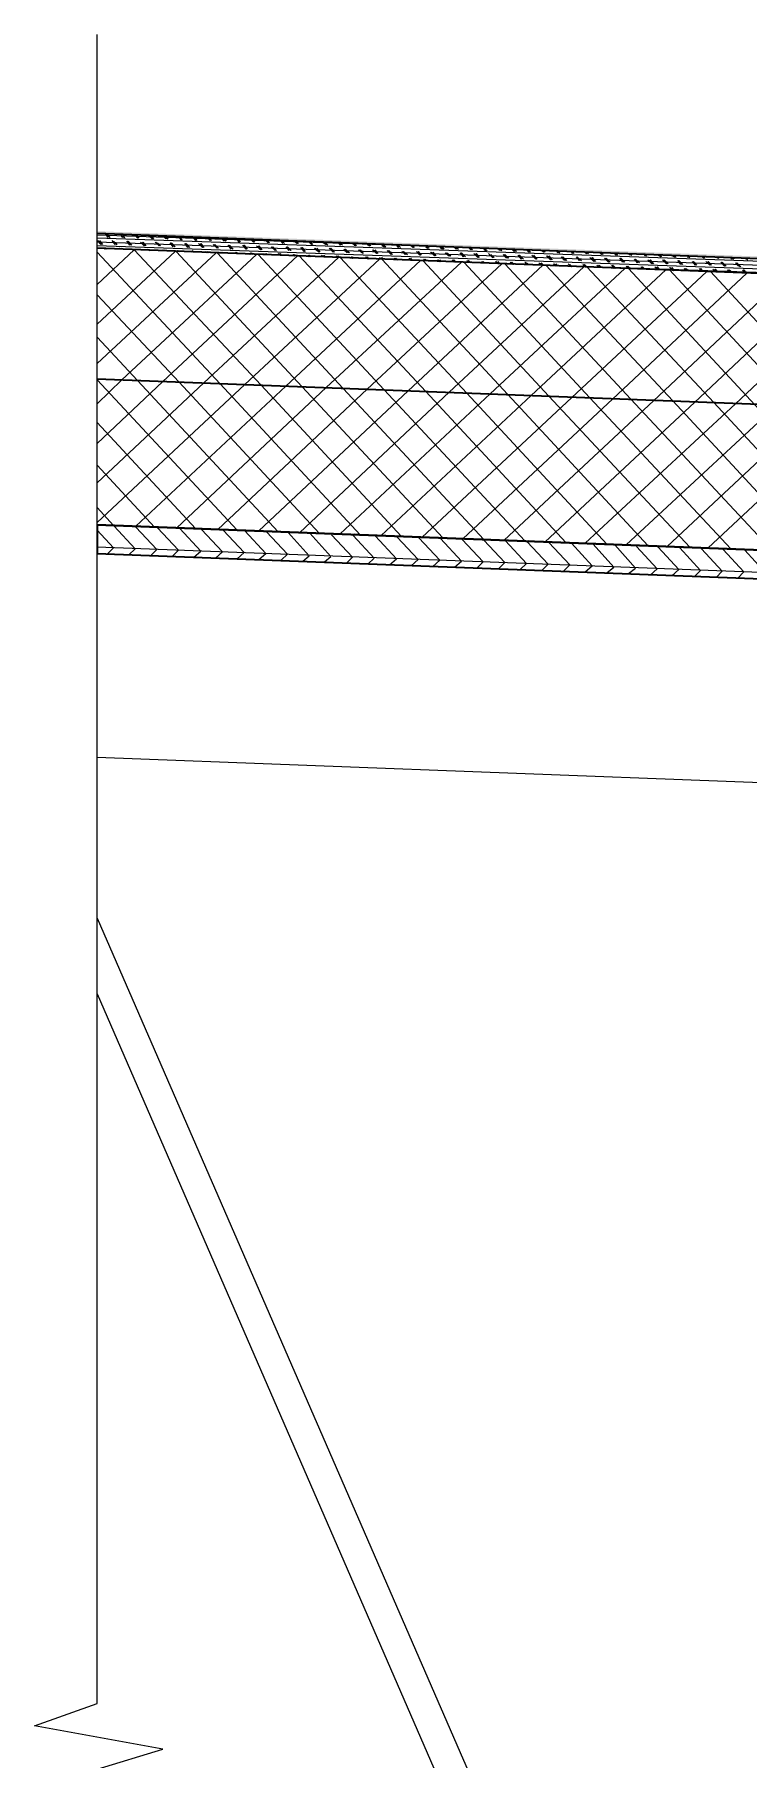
# Model space of a CAD drawing. Header units: inches. Extents: x 5 to 516, y -193 to 129.
# Drawn here: x 29.25 to 30.276, y -178.66 to -176.185 of the extents above; entities that cross this region are included whole.
import ezdxf

# ---------------------------------------------------------------- set-up
doc = ezdxf.new("R2010")
doc.units = ezdxf.units.IN
doc.header["$MEASUREMENT"] = 0
doc.layers.add('PDF7_Geometry', color=7, linetype='Continuous')
doc.layers.add('PDF7_Solid Fills', color=7, linetype='Continuous')

msp = doc.modelspace()

# ---------------------------------------------------------------- hatches: boundary and pattern name
at = {"layer": 'PDF7_Solid Fills', "transparency": 33554559}
msp.add_hatch(color=256, dxfattribs=at).paths.add_polyline_path([(31.9291072, -176.5680058), (31.9302183, -176.5657835), (29.3402169, -176.4668947), (29.340218, -176.4691169)])

# ---------------------------------------------------------------- linework, layer by layer
at = {"layer": 'PDF7_Geometry', "lineweight": 15}
for points in [[(29.3402172, -183.2168948), (29.3402172, -178.6735612), (29.4346616, -178.6446723), (29.2502172, -178.6113389), (29.3402172, -178.5791166), (29.3402172, -176.1846722)], [(29.7935503, -176.4902278), (29.7913281, -176.4880056), (29.3402169, -176.4724501)], [(29.3402172, -176.4802282), (29.3457727, -176.4857837)], [(31.4013294, -176.5491165), (29.340218, -176.4768943)], [(31.5913296, -176.5613394), (29.3402183, -176.4824505)], [(31.5913296, -176.5668947), (29.3402183, -176.4880058)], [(29.3413294, -176.4802282), (29.3468849, -176.4857837)], [(29.3435515, -176.4802282), (29.347996, -176.4857837)], [(29.3502179, -176.4913388), (29.351329, -176.4924499)], [(29.3513278, -176.4913388), (29.352439, -176.4924499)], [(29.35244, -176.4713385), (29.3557734, -176.4757829)], [(29.3535522, -176.4713385), (29.3579967, -176.4757829)], [(29.3535522, -176.4913388), (29.3546634, -176.4924499)], [(29.3546622, -176.4713385), (29.3591066, -176.4757829)], [(29.3613286, -176.4802282), (29.365773, -176.4857837)], [(29.3624408, -176.4813392), (29.3679963, -176.4857837)], [(29.3635507, -176.4813392), (29.3691063, -176.4857837)], [(29.3713293, -176.4913388), (29.3724404, -176.4924499)], [(29.3724415, -176.4913388), (29.3735526, -176.4924499)], [(29.3735514, -176.4724496), (29.3768848, -176.4757829)], [(29.3735514, -176.4913388), (29.3746625, -176.4924499)], [(29.3746614, -176.4724496), (29.3779947, -176.4757829)], [(29.3757736, -176.4724496), (29.380218, -176.4757829)], [(29.38244, -176.4813392), (29.3868844, -176.4868948)], [(29.3835522, -176.4813392), (29.3879966, -176.4868948)], [(29.3846621, -176.4813392), (29.3902176, -176.4868948)], [(29.3946628, -176.4724496), (29.3979961, -176.476894)], [(29.3957727, -176.4724496), (29.3991061, -176.476894)], [(29.3968849, -176.4724496), (29.4002183, -176.476894)], [(29.4024391, -176.4824503), (29.4079947, -176.4880059)], [(29.4046635, -176.4824503), (29.409108, -176.4880059)], [(29.4057735, -176.4824503), (29.4102179, -176.4880059)], [(29.414662, -176.4735606), (29.4191064, -176.4780051)], [(29.4168841, -176.4735606), (29.4202175, -176.4780051)], [(29.4179963, -176.4735606), (29.4213297, -176.4780051)], [(29.4235505, -176.4824503), (29.4291061, -176.4880059)], [(29.4246627, -176.4824503), (29.4302183, -176.4880059)], [(29.4268849, -176.4835614), (29.4313293, -176.4880058)], [(29.4357734, -176.4746717), (29.4391067, -176.478005)], [(29.4368856, -176.4746717), (29.44133, -176.478005)], [(29.4379955, -176.4746717), (29.44244, -176.478005)], [(29.4446619, -176.4835614), (29.4491064, -176.4891169)], [(29.4457741, -176.4835614), (29.4513297, -176.4891169)], [(29.446884, -176.4835614), (29.4524396, -176.4891169)], [(29.4568848, -176.4746717), (29.4602181, -176.4791161)], [(29.4579947, -176.4757839), (29.461328, -176.4791172)], [(29.4591069, -176.4757839), (29.4624402, -176.4791172)], [(29.4657733, -176.4846724), (29.4702177, -176.490228)], [(29.4668855, -176.4846724), (29.4713299, -176.490228)], [(29.4679954, -176.4846724), (29.473551, -176.490228)], [(29.4779962, -176.4757839), (29.4813295, -176.4802283)], [(29.4791061, -176.4757839), (29.4824394, -176.4802283)], [(29.4802183, -176.4757839), (29.4835516, -176.4802283)], [(29.4857725, -176.4846724), (29.491328, -176.490228)], [(29.4879969, -176.4846724), (29.4924413, -176.490228)], [(29.4891068, -176.4846724), (29.4935513, -176.490228)], [(29.4991075, -176.4768938), (29.5024409, -176.4802272)], [(29.5002175, -176.4768938), (29.5035508, -176.4802272)], [(29.5013297, -176.4768938), (29.504663, -176.4802272)], [(29.5068839, -176.4857835), (29.5124394, -176.491339)], [(29.5079961, -176.4857835), (29.5135516, -176.491339)], [(29.509106, -176.4857835), (29.5146616, -176.491339)], [(29.5191067, -176.478006), (29.5224401, -176.4813394)], [(29.5213289, -176.478006), (29.5246622, -176.4813394)], [(29.5224411, -176.478006), (29.5257744, -176.4813394)], [(29.5279953, -176.4868946), (29.5324397, -176.4924501)], [(29.5291074, -176.4868946), (29.534663, -176.4924501)], [(29.5302174, -176.4868946), (29.5357729, -176.4924501)], [(29.5402181, -176.478006), (29.5435514, -176.4824505)], [(29.541328, -176.478006), (29.5446614, -176.4824505)], [(29.5424402, -176.478006), (29.5457736, -176.4824505)], [(29.5491066, -176.4868946), (29.5535511, -176.4924501)], [(29.5502188, -176.4868946), (29.5546633, -176.4924501)], [(29.5513288, -176.4868946), (29.5557732, -176.4924501)], [(29.5613295, -176.479116), (29.5646628, -176.4824493)], [(29.5624394, -176.479116), (29.5657728, -176.4824493)], [(29.5635516, -176.479116), (29.566885, -176.4824493)], [(29.5691058, -176.4880056), (29.5746614, -176.4935612)], [(29.5713302, -176.4880056), (29.5757747, -176.4935612)], [(29.5724402, -176.4880056), (29.5768846, -176.4935612)], [(29.5824409, -176.4802282), (29.5857742, -176.4835615)], [(29.5835508, -176.4802282), (29.5868841, -176.4835615)], [(29.584663, -176.4802282), (29.5879963, -176.4835615)], [(29.5902172, -176.4891167), (29.5957728, -176.4946722)], [(29.5913294, -176.4891167), (29.596885, -176.4946722)], [(29.5924393, -176.4891167), (29.5979949, -176.4946722)], [(29.6035523, -176.4802282), (29.6057745, -176.4835615)], [(29.6046622, -176.4813392), (29.6068844, -176.4846726)], [(29.6057744, -176.4813392), (29.6091077, -176.4846726)], [(29.6113286, -176.4891167), (29.615773, -176.4946722)], [(29.6124408, -176.4891167), (29.6179963, -176.4946722)], [(29.6135507, -176.4891167), (29.6191063, -176.4946722)], [(29.6235514, -176.4813392), (29.6268848, -176.4846726)], [(29.6257736, -176.4813392), (29.6279958, -176.4846726)], [(29.6268858, -176.4813392), (29.629108, -176.4846726)], [(29.63244, -176.4902278), (29.6368844, -176.4957833)], [(29.6335522, -176.4902278), (29.6379966, -176.4957833)], [(29.6346621, -176.4902278), (29.6391066, -176.4957833)], [(29.6446628, -176.4824503), (29.6479962, -176.4857836)], [(29.6457728, -176.4824503), (29.6491061, -176.4857836)], [(29.646885, -176.4824503), (29.6502183, -176.4857836)], [(29.6524392, -176.4913388), (29.6579947, -176.4957833)], [(29.6535514, -176.4913388), (29.6591069, -176.4968944)], [(29.6557735, -176.4913388), (29.6602179, -176.4968944)], [(29.6657742, -176.4835614), (29.6691076, -176.4857836)], [(29.6668842, -176.4835614), (29.6702175, -176.4857836)], [(29.6679963, -176.4835614), (29.6713297, -176.4868947)], [(29.6735505, -176.4913388), (29.6791061, -176.4968944)], [(29.6746627, -176.4913388), (29.6802183, -176.4968944)], [(29.6757727, -176.4913388), (29.6813282, -176.4968944)], [(29.6868856, -176.4835614), (29.6891078, -176.4868947)], [(29.6879955, -176.4835614), (29.6902178, -176.4868947)], [(29.6891077, -176.4835614), (29.6924411, -176.4868947)], [(29.7079947, -176.4846724), (29.7102169, -176.4880058)], [(29.7091069, -176.4846724), (29.7113291, -176.4880058)], [(29.7102191, -176.4846724), (29.7124413, -176.4880058)], [(29.7279962, -176.4857835), (29.7313295, -176.4880057)], [(29.7302183, -176.4857835), (29.7324405, -176.4880057)], [(29.7313282, -176.4857835), (29.7335505, -176.4880057)], [(29.7491076, -176.4868946), (29.7524409, -176.4891168)], [(29.7502175, -176.4868946), (29.7535508, -176.4891168)], [(29.7513297, -176.4868946), (29.754663, -176.4891168)], [(29.7702189, -176.4868946), (29.7724412, -176.4902279)], [(29.7713289, -176.4868946), (29.7735511, -176.4902279)], [(29.7724411, -176.4868946), (29.7757744, -176.4902279)], [(29.7924403, -176.4880056), (29.7946625, -176.4902278)], [(29.7935525, -176.4880056), (29.7957747, -176.4902278)], [(29.8124394, -176.4891167), (29.8146617, -176.4913389)], [(29.8135516, -176.4891167), (29.8157739, -176.4913389)], [(29.8146616, -176.4891167), (29.8168838, -176.4913389)], [(29.8324409, -176.4891167), (29.8346631, -176.49245)], [(29.834663, -176.4891167), (29.8368853, -176.49245)], [(29.835773, -176.4891167), (29.8379952, -176.49245)], [(29.8535523, -176.4902278), (29.8557745, -176.49245)], [(29.8546622, -176.4902278), (29.8568844, -176.49245)], [(29.8557744, -176.4902278), (29.8591077, -176.49245)], [(29.8746614, -176.4913388), (29.8768836, -176.493561)], [(29.8757736, -176.4913388), (29.8779958, -176.493561)], [(29.8768858, -176.4913388), (29.879108, -176.493561)], [(29.5691058, -176.5002274), (29.3757725, -176.6802274), (29.3402169, -176.7146718)], [(29.3402172, -176.4968942), (29.5168839, -176.6857831), (29.717995, -176.9024497)], [(29.776884, -176.9046721), (29.5757729, -176.6880054), (29.3935506, -176.493561), (29.3402173, -176.543561)], [(29.7457732, -176.5068937), (29.5524399, -176.6868938), (29.3402176, -176.8846716)], [(29.6279957, -176.5024495), (29.4346624, -176.6824495), (29.3402179, -176.7713384)], [(29.4524405, -176.4957831), (29.3402183, -176.6002275)], [(29.6868856, -176.5046716), (29.4935523, -176.6846716), (29.3402189, -176.828005)], [(29.5113304, -176.4980052), (29.3402193, -176.6568941)], [(29.3924407, -176.4924499), (29.3935518, -176.493561)], [(29.3935506, -176.4924499), (29.3946617, -176.493561)], [(29.3946628, -176.4924499), (29.3957739, -176.493561)], [(29.8046631, -176.509117), (29.6113298, -176.689117), (29.3957742, -176.8902282)], [(29.4124399, -176.4924499), (29.4146621, -176.4946721)], [(29.414662, -176.493561), (29.4157731, -176.4946721)], [(29.4157742, -176.493561), (29.4168853, -176.4946721)], [(29.4335513, -176.493561), (29.4346624, -176.4946721)], [(29.4346612, -176.493561), (29.4368834, -176.4946721)], [(29.4368856, -176.493561), (29.4379967, -176.4946721)], [(29.4535504, -176.4957831), (29.6346616, -176.6902275), (29.8368838, -176.9068942)], [(29.8635507, -176.5113391), (29.6691063, -176.6913392), (29.4546618, -176.8924503)], [(29.4546626, -176.494672), (29.4557737, -176.4957831)], [(29.4557748, -176.494672), (29.4568859, -176.4957831)], [(29.4568848, -176.494672), (29.459107, -176.4957831)], [(29.475774, -176.494672), (29.4768851, -176.4968942)], [(29.476884, -176.494672), (29.4779951, -176.4968942)], [(29.4779962, -176.4957831), (29.4791073, -176.4968942)], [(29.4957732, -176.4957831), (29.4979954, -176.4980053)], [(29.4979953, -176.4957831), (29.4991065, -176.4980053)], [(29.4991075, -176.4957831), (29.5002186, -176.4980053)], [(29.5124403, -176.4980052), (29.6935515, -176.6924497), (29.8957737, -176.9091164)], [(29.9213284, -176.5135613), (29.7279951, -176.6935613), (29.5135506, -176.8946724)], [(29.5168846, -176.4968942), (29.5191068, -176.4980053)], [(29.5179945, -176.4968942), (29.5202168, -176.4980053)], [(29.5202189, -176.4968942), (29.52133, -176.4980053)], [(29.537996, -176.4968942), (29.5391071, -176.4991164)], [(29.5391082, -176.4968942), (29.5413304, -176.4991164)], [(29.5402181, -176.4968942), (29.5424403, -176.4991164)], [(29.5591074, -176.4980052), (29.5602185, -176.5002274)], [(29.5602173, -176.4980052), (29.5613284, -176.5002274)], [(29.5613295, -176.4980052), (29.5635517, -176.5002274)], [(29.5713302, -176.5002274), (29.7524413, -176.6946718), (29.9546636, -176.9113385)], [(29.9802183, -176.5157834), (29.786885, -176.6957834), (29.5724405, -176.8968945)], [(29.5791065, -176.4991163), (29.5813288, -176.5002274)], [(29.5813287, -176.4991163), (29.5824398, -176.5002274)], [(29.5824409, -176.4991163), (29.583552, -176.5002274)], [(29.6002179, -176.4991163), (29.6024402, -176.5013385)], [(29.6013279, -176.4991163), (29.6035501, -176.5013385)], [(29.6024401, -176.4991163), (29.6046623, -176.5013385)], [(29.6213293, -176.5002274), (29.6235515, -176.5024496)], [(29.6224415, -176.5002274), (29.6246637, -176.5024496)], [(29.6235514, -176.5002274), (29.6257737, -176.5024496)], [(29.6302178, -176.5024495), (29.8124401, -176.6968939), (30.0135512, -176.9135606)], [(29.6424407, -176.5013384), (29.6435518, -176.5035606)], [(29.6435506, -176.5013384), (29.6457729, -176.5035606)], [(29.6446628, -176.5013384), (29.6468851, -176.5035606)], [(29.6624399, -176.5013384), (29.6646621, -176.5035606)], [(29.664662, -176.5013384), (29.6657731, -176.5035606)], [(29.6657742, -176.5013384), (29.6679964, -176.5035606)], [(29.6835513, -176.5024495), (29.6857735, -176.5046717)], [(29.6846612, -176.5024495), (29.6868834, -176.5046717)], [(29.6857734, -176.5024495), (29.6879956, -176.5046717)], [(29.6891077, -176.5046716), (29.87133, -176.6991161), (30.0724411, -176.9157828)], [(29.6946619, -176.4924499), (29.6991064, -176.4980054)], [(29.6957741, -176.4924499), (29.7013297, -176.4980054)], [(29.6968841, -176.4924499), (29.7024396, -176.4980054)], [(29.7046627, -176.5035617), (29.7068849, -176.5057839)], [(29.7057749, -176.5035617), (29.7079971, -176.5057839)], [(29.7068848, -176.5035617), (29.709107, -176.5057839)], [(29.7157733, -176.493561), (29.7202178, -176.4980054)], [(29.7168855, -176.493561), (29.72133, -176.4980054)], [(29.7179954, -176.493561), (29.7224399, -176.4991165)], [(29.725774, -176.5035617), (29.7279963, -176.5057839)], [(29.726884, -176.5035617), (29.7291062, -176.5057839)], [(29.7279962, -176.5035617), (29.7302184, -176.506895)], [(29.7357725, -176.493561), (29.7413281, -176.4991165)], [(29.7368847, -176.493561), (29.7424403, -176.4991165)], [(29.7391068, -176.493561), (29.7435513, -176.4991165)], [(29.7457732, -176.5046716), (29.7479955, -176.5068938)], [(29.7479954, -176.5046716), (29.7502176, -176.5068938)], [(29.7491076, -176.5046716), (29.7513298, -176.5068938)], [(29.7491076, -176.5068937), (29.9302187, -176.7013382), (30.1313298, -176.9180049)], [(29.7568839, -176.494672), (29.7624394, -176.5002276)], [(29.7579961, -176.494672), (29.7635516, -176.5002276)], [(29.759106, -176.494672), (29.7646616, -176.5002276)], [(29.7668846, -176.5057838), (29.7691068, -176.508006)], [(29.7679945, -176.5057838), (29.7702168, -176.508006)], [(29.7691067, -176.5057838), (29.7724401, -176.508006)], [(29.7779953, -176.4957831), (29.7824397, -176.5002275)], [(29.7791075, -176.4957831), (29.7835519, -176.5002275)], [(29.7802174, -176.4957831), (29.785773, -176.5002275)], [(29.787996, -176.5057838), (29.7902182, -176.5091171)], [(29.7891082, -176.5057838), (29.7913304, -176.5091171)], [(29.7902181, -176.5057838), (29.7924404, -176.5091171)], [(29.7991067, -176.4957831), (29.8035511, -176.5013386)], [(29.8002189, -176.4957831), (29.8046633, -176.5013386)], [(29.8013288, -176.4957831), (29.8057732, -176.5013386)], [(29.8079952, -176.509117), (29.9891063, -176.7035615), (30.1913286, -176.9202282)], [(29.8091074, -176.5068937), (29.8113296, -176.509116)], [(29.8102173, -176.5068937), (29.8124395, -176.509116)], [(29.8113295, -176.5068937), (29.8135517, -176.509116)], [(29.8191058, -176.4968942), (29.8246614, -176.5024497)], [(29.820218, -176.4968942), (29.8257736, -176.5024497)], [(29.8224402, -176.4968942), (29.8268846, -176.5024497)], [(31.5902174, -176.571339), (29.8291062, -176.5102278)], [(29.8291066, -176.5080059), (29.8324399, -176.5102282)], [(29.8302188, -176.5080059), (29.8335521, -176.5102282)], [(29.8324409, -176.5080059), (29.8346631, -176.5102282)], [(29.8402172, -176.4980052), (29.8457728, -176.5024497)], [(29.8413294, -176.4980052), (29.846885, -176.5024497)], [(29.8424394, -176.4980052), (29.8479949, -176.5024497)], [(29.850218, -176.5080059), (29.8524402, -176.5113393)], [(29.8513279, -176.5080059), (29.8546612, -176.5113393)], [(29.8524401, -176.5080059), (29.8557734, -176.5113393)], [(29.8613286, -176.4980052), (29.8657731, -176.5035608)], [(29.8624408, -176.4980052), (29.8668853, -176.5035608)], [(29.8635507, -176.4980052), (29.8691063, -176.5035608)], [(29.8668851, -176.5113391), (30.0479962, -176.7057836), (30.2502185, -176.9224503)], [(29.8713293, -176.509117), (29.8735516, -176.5113392)], [(29.8724415, -176.509117), (29.8746638, -176.5113392)], [(29.8735515, -176.509117), (29.8768848, -176.5124503)], [(29.8813301, -176.4991163), (29.8868856, -176.5046718)], [(29.8835522, -176.4991163), (29.8879966, -176.5046718)], [(29.8846621, -176.4991163), (29.8891066, -176.5046718)], [(29.8924407, -176.5102281), (29.8946629, -176.5124503)], [(29.8935507, -176.5102281), (29.8957729, -176.5124503)], [(29.8946629, -176.5102281), (29.8968851, -176.5124503)], [(29.8957728, -176.4924499), (29.897995, -176.4946721)], [(29.896885, -176.4924499), (29.8991072, -176.4946721)], [(29.8979949, -176.4924499), (29.9002171, -176.4946721)], [(29.9024392, -176.4991163), (29.9079947, -176.5046718)], [(29.9035514, -176.5002274), (29.9091069, -176.5046718)], [(29.9057735, -176.5002274), (29.910218, -176.5046718)], [(29.9124399, -176.5102281), (29.9157732, -176.5135614)], [(29.9135521, -176.5102281), (29.9168854, -176.5135614)], [(29.9157742, -176.5102281), (29.9179965, -176.5135614)], [(29.9168842, -176.4924499), (29.9179953, -176.4946721)], [(29.9179964, -176.4924499), (29.9202186, -176.4946721)], [(29.9191063, -176.4924499), (29.9213285, -176.4946721)], [(29.9235506, -176.5002274), (29.927995, -176.5057829)], [(29.9246628, -176.5002274), (29.9302183, -176.5057829)], [(29.9257727, -176.5002274), (29.9313283, -176.5057829)], [(29.9257727, -176.5135613), (30.1068838, -176.7080057), (30.3091061, -176.9246724)], [(29.9335513, -176.5113391), (29.9368846, -176.5146725)], [(29.9346612, -176.5113391), (29.9379946, -176.5146725)], [(29.9357734, -176.5113391), (29.9391068, -176.5146725)], [(29.9368856, -176.493561), (29.9391078, -176.4957832)], [(29.9391078, -176.493561), (29.9402189, -176.4957832)], [(29.9402177, -176.493561), (29.9424399, -176.4957832)], [(29.944662, -176.5013384), (29.9491064, -176.506894)], [(29.9457741, -176.5013384), (29.9502186, -176.506894)], [(29.9468841, -176.5013384), (29.9524396, -176.506894)], [(29.9546627, -176.5113391), (29.9568849, -176.5146725)], [(29.9557749, -176.5124502), (29.9591082, -176.5146724)], [(29.9568848, -176.5124502), (29.9602181, -176.5146724)], [(29.9579947, -176.494672), (29.960217, -176.4968942)], [(29.9591069, -176.494672), (29.9613292, -176.4968942)], [(29.9602191, -176.494672), (29.9624414, -176.4968942)], [(29.9646634, -176.5013384), (29.970219, -176.506894)], [(29.9668855, -176.5013384), (29.97133, -176.506894)], [(29.9679955, -176.5024495), (29.9724399, -176.5068939)], [(29.9746619, -176.5124502), (29.9779952, -176.5157835)], [(29.976884, -176.5124502), (29.9791062, -176.5157835)], [(29.9779962, -176.5124502), (29.9813295, -176.5157835)], [(29.9791061, -176.494672), (29.9813284, -176.4968942)], [(29.9802183, -176.494672), (29.9824405, -176.4968942)], [(29.9813283, -176.494672), (29.9835505, -176.4968942)], [(29.9846626, -176.5157834), (30.1668848, -176.7102279), (30.367996, -176.9268946)], [(29.9857725, -176.5024495), (29.9913281, -176.508005)], [(29.9868847, -176.5024495), (29.9924403, -176.508005)], [(29.9891069, -176.5024495), (29.9935513, -176.508005)], [(29.9957732, -176.5135613), (29.9991066, -176.5168946)], [(29.9968854, -176.5135613), (30.0002188, -176.5168946)], [(29.9991076, -176.5135613), (30.0013298, -176.5168946)], [(30.0002175, -176.4957831), (30.0013286, -176.4980053)], [(30.0013297, -176.4957831), (30.0035519, -176.4980053)], [(30.0024396, -176.4957831), (30.0046619, -176.4980053)], [(30.0068839, -176.5035617), (30.0113284, -176.5091172)], [(30.0079961, -176.5035617), (30.0135517, -176.5091172)], [(30.009106, -176.5035617), (30.0146616, -176.5091172)], [(30.0168846, -176.5135613), (30.020218, -176.5168946)], [(30.0179946, -176.5146723), (30.0213279, -176.5180057)], [(30.0191068, -176.5146723), (30.0224401, -176.5180057)], [(30.0213289, -176.4968942), (30.02244, -176.4991164)], [(30.0224411, -176.4968942), (30.0235522, -176.4991164)], [(30.023551, -176.4968942), (30.0246621, -176.4991164)], [(30.0279953, -176.5035617), (30.0324397, -176.5091172)], [(30.0291075, -176.5035617), (30.0335519, -176.5091172)], [(30.0302174, -176.5046716), (30.035773, -176.5091161)], [(30.037996, -176.5146723), (30.0413294, -176.5180057)], [(30.0391082, -176.5146723), (30.0424415, -176.5180057)], [(30.0402181, -176.5146723), (30.0435515, -176.5180057)], [(30.0413281, -176.4980052), (30.0435503, -176.4991163)], [(30.0435525, -176.4980052), (30.0446636, -176.4991163)], [(30.0446624, -176.4980052), (30.0457735, -176.4991163)], [(30.0479967, -176.5046716), (30.0535523, -176.5102272)], [(30.0502189, -176.5046716), (30.0546633, -176.5102272)], [(30.0513288, -176.5046716), (30.0557733, -176.5102272)], [(30.0579952, -176.5157834), (30.0613285, -176.5191167)], [(30.0602173, -176.5157834), (30.0635507, -176.5191167)], [(30.0613295, -176.5157834), (30.0646629, -176.5191167)], [(30.0624395, -176.4980052), (30.0646617, -176.5002274)], [(30.0635517, -176.4980052), (30.0657739, -176.5002274)], [(30.0646616, -176.4980052), (30.0668838, -176.5002274)], [(30.0691059, -176.5057838), (30.0746614, -176.5113394)], [(30.0702181, -176.5057838), (30.0757736, -176.5113394)], [(30.0713303, -176.5057838), (30.0768858, -176.5113394)], [(30.0791066, -176.5157834), (30.0824399, -176.5202278)], [(30.0802188, -176.5157834), (30.0835521, -176.5202278)], [(30.0824409, -176.5168945), (30.0857743, -176.5202278)], [(30.0835509, -176.4991163), (30.084662, -176.5013385)], [(30.084663, -176.4991163), (30.0868853, -176.5013385)], [(30.085773, -176.4991163), (30.0879952, -176.5013385)], [(30.0902172, -176.5057838), (30.0946617, -176.5113394)], [(30.0913294, -176.5057838), (30.096885, -176.5113394)], [(30.0924394, -176.5057838), (30.0979949, -176.5113394)], [(30.100218, -176.5168945), (30.1035513, -176.5202278)], [(30.1013279, -176.5168945), (30.1046612, -176.5202278)], [(30.1024401, -176.5168945), (30.1057734, -176.5202278)], [(30.1046622, -176.5002274), (30.1057733, -176.5013385)], [(30.1057744, -176.5002274), (30.1068855, -176.5013385)], [(30.1068844, -176.5002274), (30.1079955, -176.5013385)], [(30.1113286, -176.5068937), (30.1157731, -176.5124493)], [(30.1124408, -176.5068937), (30.1168853, -176.5124493)], [(30.1135508, -176.5068937), (30.1191063, -176.5124493)], [(30.1257736, -176.5002274), (30.1268847, -176.5024496)], [(30.1268858, -176.5002274), (30.1279969, -176.5024496)], [(30.1279958, -176.5013384), (30.1291069, -176.5024495)], [(30.1313301, -176.5080059), (30.1368856, -176.5135615)], [(30.1335522, -176.5080059), (30.1379967, -176.5135615)], [(30.1346621, -176.5080059), (30.1391066, -176.5135615)], [(30.1457728, -176.5013384), (30.147995, -176.5024495)], [(30.1479949, -176.5013384), (30.1491061, -176.5035606)], [(30.1491071, -176.5013384), (30.1502182, -176.5035606)], [(30.1524392, -176.5080059), (30.1579948, -176.5135615)], [(30.1535514, -176.5080059), (30.159107, -176.5135615)], [(30.1546636, -176.5080059), (30.1602192, -176.5135615)], [(30.1668842, -176.5024495), (30.1679953, -176.5035606)], [(30.1679964, -176.5024495), (30.1702186, -176.5035606)], [(30.1691063, -176.5024495), (30.1713285, -176.5035606)], [(30.1735506, -176.509117), (30.177995, -176.5146726)], [(30.1746628, -176.509117), (30.1802183, -176.5146726)], [(30.1757727, -176.509117), (30.1813283, -176.5146726)], [(30.1879956, -176.5035617), (30.1891067, -176.5046728)], [(30.1891078, -176.5035617), (30.1902189, -176.5046728)], [(30.1902177, -176.5035617), (30.1913288, -176.5046728)], [(30.194662, -176.5102281), (30.1991064, -176.5157836)], [(30.1957742, -176.5102281), (30.2002186, -176.5157836)], [(30.1968841, -176.5102281), (30.2013285, -176.5157836)], [(30.209107, -176.5035617), (30.2102181, -176.5046728)], [(30.2102192, -176.5035617), (30.2113303, -176.5057839)], [(30.2113291, -176.5035617), (30.2124402, -176.5057839)], [(30.2146634, -176.5102281), (30.220219, -176.5157836)], [(30.2168856, -176.5102281), (30.22133, -176.5157836)], [(30.2179955, -176.5102281), (30.2224399, -176.5157836)], [(30.2302183, -176.5046716), (30.2313295, -176.5057827)], [(30.2313283, -176.5046716), (30.2324394, -176.5057827)], [(30.2324405, -176.5046716), (30.2335516, -176.5057827)], [(30.2357725, -176.5113391), (30.2413281, -176.5168947)], [(30.2368847, -176.5113391), (30.2424403, -176.5168947)], [(30.2379969, -176.5113391), (30.2435525, -176.5168947)], [(30.2502175, -176.5057838), (30.2513286, -176.5068949)], [(30.2524397, -176.5057838), (30.2524397, -176.5068949)], [(30.2535519, -176.5057838), (30.254663, -176.5068949)], [(30.2568839, -176.5124502), (30.2613284, -176.5168947)], [(30.2579961, -176.5124502), (30.2635517, -176.5180058)], [(30.2591061, -176.5124502), (30.2646616, -176.5180058)], [(30.2713289, -176.5057838), (30.27244, -176.5068949)], [(30.2724411, -176.5057838), (30.2735522, -176.5068949)], [(30.273551, -176.5068937), (30.2746622, -176.5080049)], [(30.0391082, -176.5180055), (29.8457749, -176.6980056), (29.6313304, -176.8991167)], [(30.0979958, -176.5202277), (29.9046625, -176.7002277), (29.6891069, -176.9013388)], [(30.1568835, -176.5224498), (29.9635501, -176.7024498), (29.7479945, -176.9035609)], [(30.2157734, -176.5246719), (30.0213289, -176.7057831), (29.8068844, -176.9057831)], [(30.273551, -176.5268941), (30.0802177, -176.7080052), (29.8657732, -176.9080052)], [(30.3324409, -176.5291162), (30.1391076, -176.7102273), (29.9246631, -176.9102273)], [(30.3913286, -176.5313395), (30.1979952, -176.7124506), (29.9835508, -176.9124506)], [(30.4502185, -176.5335616), (30.2568851, -176.7146727), (30.0413295, -176.9146727)], [(30.0435525, -176.5180055), (30.2257747, -176.71245), (30.4268859, -176.9291167)], [(30.5091061, -176.5357837), (30.3157727, -176.7168948), (30.1002172, -176.9168949)], [(30.1035523, -176.5202277), (30.2846634, -176.7157832), (30.4857745, -176.9313388)], [(30.1213294, -176.5180055), (30.1246627, -176.5213389)], [(30.1224416, -176.5180055), (30.1257749, -176.5213389)], [(30.1235515, -176.5180055), (30.1268848, -176.5213389)], [(30.1413285, -176.5180055), (30.145773, -176.52245)], [(30.1435507, -176.5180055), (30.146884, -176.52245)], [(30.1446629, -176.5180055), (30.1479962, -176.52245)], [(30.567996, -176.5380059), (30.3735515, -176.719117), (30.159107, -176.919117)], [(30.1624399, -176.5191166), (30.1657733, -176.5224499)], [(30.1624399, -176.5224498), (30.3435511, -176.7180054), (30.5457733, -176.933561)], [(30.1635521, -176.5191166), (30.1679966, -176.523561)], [(30.1657743, -176.5191166), (30.1691076, -176.523561)], [(30.1835513, -176.5202277), (30.1868846, -176.523561)], [(30.1846612, -176.5202277), (30.1879946, -176.523561)], [(30.1857734, -176.5202277), (30.1902179, -176.523561)], [(30.2046627, -176.5202277), (30.207996, -176.5246721)], [(30.2057749, -176.5202277), (30.2091082, -176.5246721)], [(30.2068848, -176.5202277), (30.2102182, -176.5246721)], [(30.6257737, -176.540228), (30.4324403, -176.7213391), (30.2179959, -176.9213391)], [(30.2213298, -176.5246719), (30.4024409, -176.7202275), (30.6046632, -176.9357831)], [(30.2246619, -176.5213387), (30.2291063, -176.5257832)], [(30.226884, -176.5213387), (30.2302174, -176.5257832)], [(30.2279962, -176.5213387), (30.2313295, -176.5257832)], [(30.2457733, -176.5224498), (30.2502177, -176.5257831)], [(30.2468855, -176.5224498), (30.2513299, -176.5257831)], [(30.2479954, -176.5224498), (30.2524398, -176.5257831)], [(30.2668847, -176.5224498), (30.270218, -176.5268942)], [(30.2679946, -176.5224498), (30.272439, -176.5268942)], [(30.2691068, -176.5224498), (30.2735512, -176.5268942)], [(29.3402172, -176.558005), (29.457995, -176.6835606), (29.6591061, -176.9002273)], [(29.3402172, -176.6191171), (29.397995, -176.6813393), (29.6002172, -176.898006)], [(29.3402172, -176.680228), (29.5413283, -176.8957835)], [(29.3402172, -176.7413388), (29.4813283, -176.8935611)], [(29.3402172, -176.8024497), (29.4224394, -176.8913386)], [(29.3402172, -176.8635606), (29.3635505, -176.8891162)], [(35.4346617, -177.1213392), (29.3402166, -176.889117)], [(29.3546618, -176.9302272), (29.3635507, -176.9213383), (29.3402174, -176.8957828)], [(29.3657728, -176.8891163), (29.3646617, -176.8902274)], [(29.3857739, -176.9313394), (29.3946628, -176.9224505), (29.3646628, -176.8902283)], [(29.3979949, -176.8902273), (29.3957727, -176.8913384)], [(29.4168838, -176.9324493), (29.4257727, -176.9235604), (29.3957727, -176.8913382)], [(29.429107, -176.8913384), (29.4268848, -176.8924495)], [(29.4479959, -176.9335615), (29.4568848, -176.9246726), (29.4268848, -176.8924504)], [(29.4791068, -176.9346726), (29.4891068, -176.9257837), (29.4591068, -176.8935615)], [(29.4602191, -176.8924506), (29.459108, -176.8935617)], [(29.4913289, -176.8935605), (29.4902178, -176.8946716)], [(29.5102189, -176.9357837), (29.5202189, -176.9268948), (29.4902189, -176.8946726)], [(29.5413288, -176.9368947), (29.5513288, -176.9280058), (29.5213288, -176.8957836)], [(29.5224411, -176.8946727), (29.5213299, -176.8957838)], [(29.5535509, -176.8957827), (29.5524398, -176.8968938)], [(29.5724409, -176.9380058), (29.5824409, -176.9291169), (29.5524409, -176.8968947)], [(29.6046618, -176.9391169), (29.6135507, -176.930228), (29.5835507, -176.8980057)], [(29.584663, -176.8968949), (29.5835519, -176.898006)], [(29.6157729, -176.8980059), (29.6146617, -176.899117)], [(29.6357739, -176.9402279), (29.6446628, -176.9324501), (29.6146628, -176.8991168)], [(29.6668838, -176.9413389), (29.6757727, -176.9335612), (29.6457727, -176.9002278)], [(29.646885, -176.899117), (29.6457739, -176.9002281)], [(29.679107, -176.9002281), (29.6768848, -176.9024503)], [(29.6979959, -176.9435611), (29.7068848, -176.9346722), (29.6768848, -176.90245)], [(29.7102191, -176.9013391), (29.7079969, -176.9035613)], [(29.729108, -176.9446722), (29.7379969, -176.9357833), (29.7079969, -176.9035611)], [(29.741329, -176.9035613), (29.7402179, -176.9046724)], [(29.7602189, -176.9457833), (29.7702189, -176.9368944), (29.7402189, -176.9046721)], [(29.7913288, -176.9468943), (29.8013288, -176.9380054), (29.7713288, -176.9057832)], [(29.7724411, -176.9046723), (29.77133, -176.9057834)], [(29.8035509, -176.9057834), (29.8024398, -176.9068945)], [(29.8224409, -176.9480054), (29.8324409, -176.9391165), (29.8024409, -176.9068943)], [(29.8535507, -176.9491165), (29.8635507, -176.9402276), (29.8335507, -176.9080053)], [(29.834663, -176.9068945), (29.8335519, -176.9080056)], [(29.8657729, -176.9080055), (29.8646618, -176.9091166)], [(29.885774, -176.9502275), (29.8946629, -176.9413386), (29.8646629, -176.9091164)], [(29.9168838, -176.9513386), (29.9257727, -176.9424497), (29.8957727, -176.9102275)], [(29.896885, -176.9091166), (29.8957739, -176.9102277)], [(29.9479959, -176.9524497), (29.9568848, -176.9435608), (29.9268848, -176.9113385)], [(29.9279971, -176.9102277), (29.926886, -176.9113388)], [(29.9602191, -176.9113387), (29.9579969, -176.9124498)], [(29.979108, -176.9535607), (29.9879969, -176.9446718), (29.9579969, -176.9124496)], [(29.991329, -176.9124498), (29.9891068, -176.9135609)], [(35.4335517, -177.1524502), (29.3402177, -176.920228)], [(30.0102179, -176.9546718), (30.0191068, -176.9457829), (29.9891068, -176.9135607)], [(30.0413288, -176.9557829), (30.0513288, -176.946894), (30.0213288, -176.9146717)], [(30.0224411, -176.9135609), (30.02133, -176.914672)], [(30.0535509, -176.9146719), (30.0524398, -176.915783)], [(30.0724409, -176.9568939), (30.0824409, -176.9491161), (30.0524409, -176.9157828)], [(30.1035508, -176.9580061), (30.1135508, -176.9502283), (30.0835508, -176.916895)], [(30.084663, -176.915783), (30.0835519, -176.9168941)], [(30.1157729, -176.9168941), (30.1146618, -176.9191163)], [(30.1346629, -176.9602271), (30.1446629, -176.9513382), (30.1146629, -176.919116)], [(30.1657727, -176.9613393), (30.1757727, -176.9524504), (30.1457727, -176.9202282)], [(30.146885, -176.9180051), (30.1457739, -176.9202273)], [(30.1979959, -176.9624504), (30.2068848, -176.9535615), (30.1768848, -176.9213393)], [(30.1779971, -176.9202284), (30.176886, -176.9213395)], [(30.209107, -176.9213383), (30.2079958, -176.9224494)], [(30.229108, -176.9635614), (30.2379969, -176.9546726), (30.2079969, -176.9224503)], [(30.241329, -176.9224505), (30.2391068, -176.9235616)], [(30.2602179, -176.9646725), (30.2691068, -176.9557836), (30.2391068, -176.9235614)], [(30.2724411, -176.9235604), (30.2702189, -176.9246716)], [(30.29133, -176.9657836), (30.3002189, -176.9568947), (30.2702189, -176.9246725)], [(29.3402172, -177.2213386), (32.0502173, -177.3246719)], [(29.3402172, -177.4524505), (30.2402172, -179.5191173)], [(29.3402172, -177.5613395), (30.1924395, -179.5191174)]]:
    msp.add_lwpolyline(points, dxfattribs=at)
at = {"layer": 'PDF7_Geometry', "lineweight": 35}
for points in [[(31.9057737, -176.5891172), (29.340218, -176.4913394)], [(31.9268851, -176.5691168), (29.3402183, -176.4702279)], [(31.7546619, -176.7713388), (29.3402172, -176.6791165)]]:
    msp.add_lwpolyline(points, dxfattribs=at)
msp.add_lwpolyline([(35.4346617, -177.1202282), (29.3402166, -176.8880059), (29.3402166, -176.929117), (35.4335506, -177.1613393)], close=True, dxfattribs=at)

doc.saveas('drawing.dxf')
